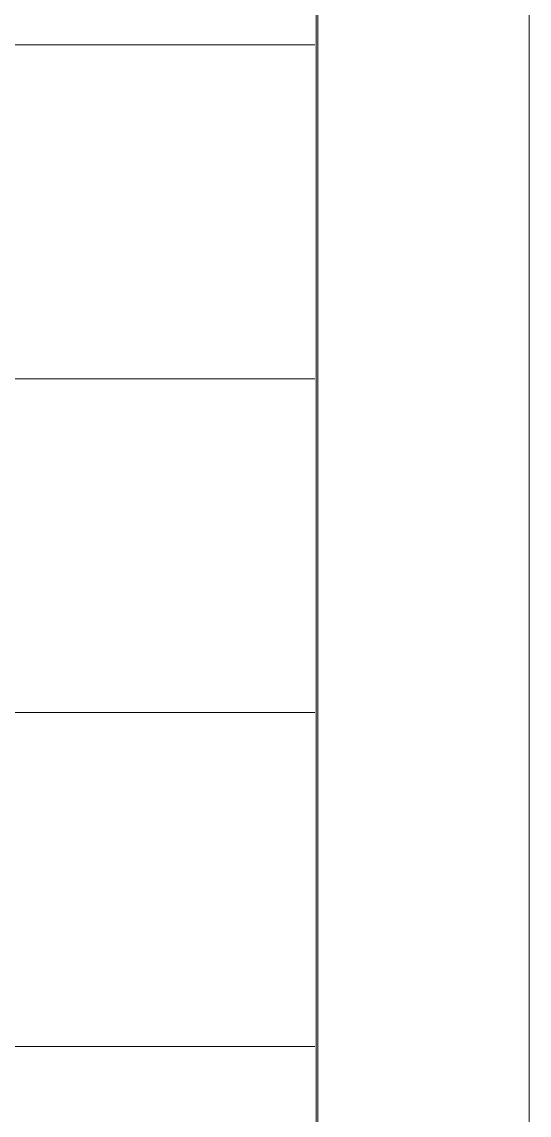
# Model space of a CAD drawing. Header units: millimetres. Extents: x 2 to 599, y 5 to 425.
# Drawn here: x 588.27 to 599, y 102.39 to 125.51 of the extents above; entities that cross this region are included whole.
import ezdxf

# ---------------------------------------------------------------- set-up
doc = ezdxf.new("R2010")
doc.units = ezdxf.units.MM
doc.linetypes.add('XKITLINE00', pattern=[0])
doc.layers.add('DrawingSheet', color=5, linetype='Continuous', lineweight=0)
doc.layers.add('OtherObjectType', color=1, linetype='Continuous', lineweight=0)

# ---------------------------------------------------------------- blocks, each defined once
blk = doc.blocks.new('*A47')
at = {"layer": 'DrawingSheet', "color": 5, "linetype": 'XKITLINE00', "lineweight": 0}
blk.add_line((599, 5), (599, 425), dxfattribs=at)
blk = doc.blocks.new('*A49')
at = {"layer": 'OtherObjectType', "color": 7, "linetype": 'XKITLINE00', "lineweight": 0}
for p, q in [((599, 5), (599, 425)), ((594.5, 420.5), (594.5, 14)), ((594.531, 420.349), (594.531, 9.651)), ((540.4, 125.027), (594.469, 125.027)), ((540.4, 117.964), (594.469, 117.964)), ((540.4, 110.901), (594.469, 110.901)), ((540.4, 103.838), (594.469, 103.838))]:
    blk.add_line(p, q, dxfattribs=at)
blk = doc.blocks.new('*A51')
at = {"layer": 'OtherObjectType', "color": 7, "linetype": 'XKITLINE00', "lineweight": 0}
for p, q in [((599, 5), (599, 425)), ((594.5, 420.5), (594.5, 14)), ((594.531, 420.349), (594.531, 9.651)), ((540.4, 125.027), (594.469, 125.027)), ((540.4, 117.964), (594.469, 117.964)), ((540.4, 110.901), (594.469, 110.901)), ((540.4, 103.838), (594.469, 103.838))]:
    blk.add_line(p, q, dxfattribs=at)

msp = doc.modelspace()

# ---------------------------------------------------------------- block references
at = {"lineweight": 0}
for name in ['*A47', '*A49', '*A51']:
    msp.add_blockref(name, (0, 0), dxfattribs=at)

doc.saveas('drawing.dxf')
